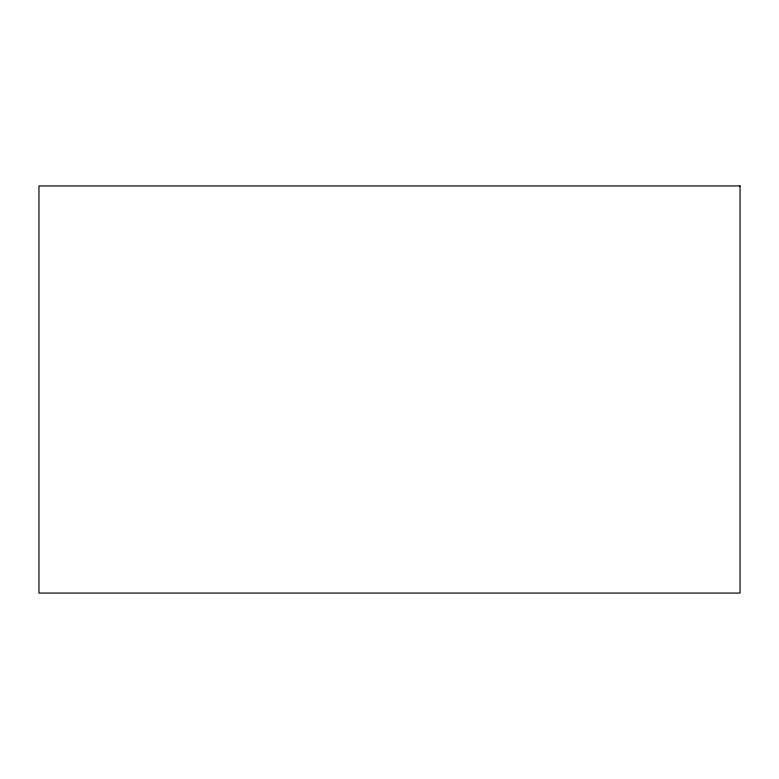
<?xml version="1.0" encoding="UTF-8"?>
<svg xmlns="http://www.w3.org/2000/svg" width="779" height="779" viewBox="0 0 779 779"><rect width="100%" height="100%" fill="white"/><g stroke="black" fill="none" stroke-linecap="round" stroke-linejoin="round"><path stroke-width="1.17" d="M740.05 185.938L38.95 185.938L38.95 593.062L740.05 593.062L740.05 185.938"/></g></svg>
